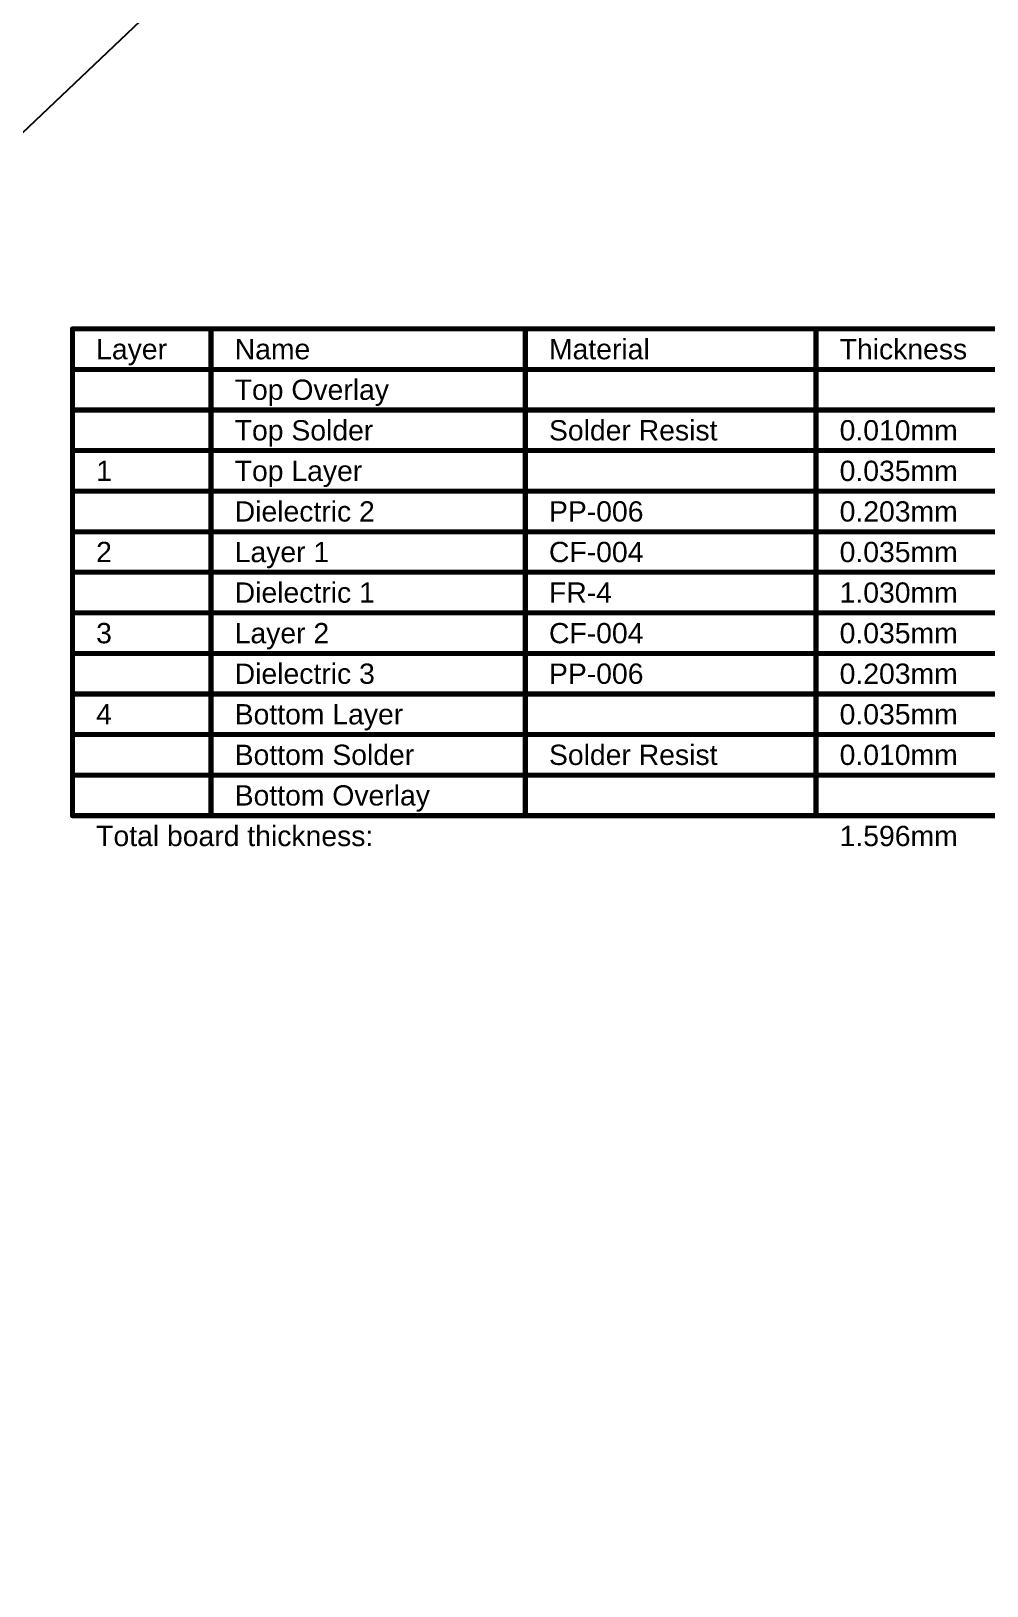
# Model space of a CAD drawing. Header units: inches. Extents: x 0 to 211, y 0 to 201.
# Drawn here: x 7.528 to 10.355, y 3.342 to 7.941 of the extents above; entities that cross this region are included whole.
import ezdxf

# ---------------------------------------------------------------- set-up
doc = ezdxf.new("R2010")
doc.units = ezdxf.units.IN
doc.header["$MEASUREMENT"] = 0
doc.layers.add('Fabrication', color=76, linetype='Continuous')
doc.layers.add('Top Solder', color=216, linetype='Continuous')
doc.styles.add('Arial', font='', dxfattribs={"height": 0.2})
doc.styles.get('Arial').set_extended_font_data('Arial')

# ---------------------------------------------------------------- blocks, each defined once
blk = doc.blocks.new('EC21EFA_512_STD_54')
at = {"layer": 'Top Solder'}
blk.add_line((-0.2804, 0.3158), (197.0929, -207.7091), dxfattribs=at)

msp = doc.modelspace()

# ---------------------------------------------------------------- linework, layer by layer
at = {"layer": 'Fabrication'}
for points in [[(7.6501, 7.06, 0.015, 0.015, 0), (12.1889, 7.06, 0.015, 0.015, 0)], [(7.6501, 5.62, 0.015, 0.015, 0), (7.6501, 7.06, 0.015, 0.015, 0)], [(8.06, 5.62, 0.015, 0.015, 0), (8.06, 7.06, 0.015, 0.015, 0)], [(8.9897, 5.62, 0.015, 0.015, 0), (8.9897, 7.06, 0.015, 0.015, 0)], [(9.8495, 5.62, 0.015, 0.015, 0), (9.8495, 7.06, 0.015, 0.015, 0)], [(7.6501, 6.94, 0.015, 0.015, 0), (12.1889, 6.94, 0.015, 0.015, 0)], [(7.6501, 6.82, 0.015, 0.015, 0), (8.06, 6.82, 0.015, 0.015, 0)], [(8.06, 6.82, 0.015, 0.015, 0), (8.9897, 6.82, 0.015, 0.015, 0)], [(8.9897, 6.82, 0.015, 0.015, 0), (9.8495, 6.82, 0.015, 0.015, 0)], [(9.8495, 6.82, 0.015, 0.015, 0), (10.4993, 6.82, 0.015, 0.015, 0)], [(7.6501, 6.7, 0.015, 0.015, 0), (8.06, 6.7, 0.015, 0.015, 0)], [(8.06, 6.7, 0.015, 0.015, 0), (8.9897, 6.7, 0.015, 0.015, 0)], [(8.9897, 6.7, 0.015, 0.015, 0), (9.8495, 6.7, 0.015, 0.015, 0)], [(9.8495, 6.7, 0.015, 0.015, 0), (10.4993, 6.7, 0.015, 0.015, 0)], [(7.6501, 6.58, 0.015, 0.015, 0), (8.06, 6.58, 0.015, 0.015, 0)], [(8.06, 6.58, 0.015, 0.015, 0), (8.9897, 6.58, 0.015, 0.015, 0)], [(8.9897, 6.58, 0.015, 0.015, 0), (9.8495, 6.58, 0.015, 0.015, 0)], [(9.8495, 6.58, 0.015, 0.015, 0), (10.4993, 6.58, 0.015, 0.015, 0)], [(7.6501, 6.46, 0.015, 0.015, 0), (8.06, 6.46, 0.015, 0.015, 0)], [(8.06, 6.46, 0.015, 0.015, 0), (8.9897, 6.46, 0.015, 0.015, 0)], [(8.9897, 6.46, 0.015, 0.015, 0), (9.8495, 6.46, 0.015, 0.015, 0)], [(9.8495, 6.46, 0.015, 0.015, 0), (10.4993, 6.46, 0.015, 0.015, 0)], [(7.6501, 6.34, 0.015, 0.015, 0), (8.06, 6.34, 0.015, 0.015, 0)], [(8.06, 6.34, 0.015, 0.015, 0), (8.9897, 6.34, 0.015, 0.015, 0)], [(8.9897, 6.34, 0.015, 0.015, 0), (9.8495, 6.34, 0.015, 0.015, 0)], [(9.8495, 6.34, 0.015, 0.015, 0), (10.4993, 6.34, 0.015, 0.015, 0)], [(7.6501, 6.22, 0.015, 0.015, 0), (8.06, 6.22, 0.015, 0.015, 0)], [(8.06, 6.22, 0.015, 0.015, 0), (8.9897, 6.22, 0.015, 0.015, 0)], [(8.9897, 6.22, 0.015, 0.015, 0), (9.8495, 6.22, 0.015, 0.015, 0)], [(9.8495, 6.22, 0.015, 0.015, 0), (10.4993, 6.22, 0.015, 0.015, 0)], [(7.6501, 6.1, 0.015, 0.015, 0), (8.06, 6.1, 0.015, 0.015, 0)], [(8.06, 6.1, 0.015, 0.015, 0), (8.9897, 6.1, 0.015, 0.015, 0)], [(8.9897, 6.1, 0.015, 0.015, 0), (9.8495, 6.1, 0.015, 0.015, 0)], [(9.8495, 6.1, 0.015, 0.015, 0), (10.4993, 6.1, 0.015, 0.015, 0)], [(7.6501, 5.98, 0.015, 0.015, 0), (8.06, 5.98, 0.015, 0.015, 0)], [(8.06, 5.98, 0.015, 0.015, 0), (8.9897, 5.98, 0.015, 0.015, 0)], [(8.9897, 5.98, 0.015, 0.015, 0), (9.8495, 5.98, 0.015, 0.015, 0)], [(9.8495, 5.98, 0.015, 0.015, 0), (10.4993, 5.98, 0.015, 0.015, 0)], [(7.6501, 5.86, 0.015, 0.015, 0), (8.06, 5.86, 0.015, 0.015, 0)], [(8.06, 5.86, 0.015, 0.015, 0), (8.9897, 5.86, 0.015, 0.015, 0)], [(8.9897, 5.86, 0.015, 0.015, 0), (9.8495, 5.86, 0.015, 0.015, 0)], [(9.8495, 5.86, 0.015, 0.015, 0), (10.4993, 5.86, 0.015, 0.015, 0)], [(7.6501, 5.74, 0.015, 0.015, 0), (8.06, 5.74, 0.015, 0.015, 0)], [(8.06, 5.74, 0.015, 0.015, 0), (8.9897, 5.74, 0.015, 0.015, 0)], [(8.9897, 5.74, 0.015, 0.015, 0), (9.8495, 5.74, 0.015, 0.015, 0)], [(9.8495, 5.74, 0.015, 0.015, 0), (10.4993, 5.74, 0.015, 0.015, 0)], [(7.6501, 5.62, 0.015, 0.015, 0), (8.06, 5.62, 0.015, 0.015, 0)], [(8.06, 5.62, 0.015, 0.015, 0), (8.9897, 5.62, 0.015, 0.015, 0)], [(8.9897, 5.62, 0.015, 0.015, 0), (9.8495, 5.62, 0.015, 0.015, 0)], [(9.8495, 5.62, 0.015, 0.015, 0), (10.4993, 5.62, 0.015, 0.015, 0)]]:
    msp.add_lwpolyline(points, format="xyseb", dxfattribs=at)
for points in [[(7.6463, 7.06, 0.0075, 0.0075, 1), (7.6538, 7.06, 0.0075, 0.0075, 1)], [(7.6463, 7.06, 0.0075, 0.0075, 1), (7.6538, 7.06, 0.0075, 0.0075, 1)], [(8.0563, 7.06, 0.0075, 0.0075, 1), (8.0638, 7.06, 0.0075, 0.0075, 1)], [(8.986, 7.06, 0.0075, 0.0075, 1), (8.9935, 7.06, 0.0075, 0.0075, 1)], [(9.8458, 7.06, 0.0075, 0.0075, 1), (9.8533, 7.06, 0.0075, 0.0075, 1)], [(7.6463, 6.94, 0.0075, 0.0075, 1), (7.6538, 6.94, 0.0075, 0.0075, 1)], [(7.6463, 6.82, 0.0075, 0.0075, 1), (7.6538, 6.82, 0.0075, 0.0075, 1)], [(8.0563, 6.82, 0.0075, 0.0075, 1), (8.0638, 6.82, 0.0075, 0.0075, 1)], [(8.0563, 6.82, 0.0075, 0.0075, 1), (8.0638, 6.82, 0.0075, 0.0075, 1)], [(8.986, 6.82, 0.0075, 0.0075, 1), (8.9935, 6.82, 0.0075, 0.0075, 1)], [(8.986, 6.82, 0.0075, 0.0075, 1), (8.9935, 6.82, 0.0075, 0.0075, 1)], [(9.8458, 6.82, 0.0075, 0.0075, 1), (9.8533, 6.82, 0.0075, 0.0075, 1)], [(9.8458, 6.82, 0.0075, 0.0075, 1), (9.8533, 6.82, 0.0075, 0.0075, 1)], [(7.6463, 6.7, 0.0075, 0.0075, 1), (7.6538, 6.7, 0.0075, 0.0075, 1)], [(8.0563, 6.7, 0.0075, 0.0075, 1), (8.0638, 6.7, 0.0075, 0.0075, 1)], [(8.0563, 6.7, 0.0075, 0.0075, 1), (8.0638, 6.7, 0.0075, 0.0075, 1)], [(8.986, 6.7, 0.0075, 0.0075, 1), (8.9935, 6.7, 0.0075, 0.0075, 1)], [(8.986, 6.7, 0.0075, 0.0075, 1), (8.9935, 6.7, 0.0075, 0.0075, 1)], [(9.8458, 6.7, 0.0075, 0.0075, 1), (9.8533, 6.7, 0.0075, 0.0075, 1)], [(9.8458, 6.7, 0.0075, 0.0075, 1), (9.8533, 6.7, 0.0075, 0.0075, 1)], [(7.6463, 6.58, 0.0075, 0.0075, 1), (7.6538, 6.58, 0.0075, 0.0075, 1)], [(8.0563, 6.58, 0.0075, 0.0075, 1), (8.0638, 6.58, 0.0075, 0.0075, 1)], [(8.0563, 6.58, 0.0075, 0.0075, 1), (8.0638, 6.58, 0.0075, 0.0075, 1)], [(8.986, 6.58, 0.0075, 0.0075, 1), (8.9935, 6.58, 0.0075, 0.0075, 1)], [(8.986, 6.58, 0.0075, 0.0075, 1), (8.9935, 6.58, 0.0075, 0.0075, 1)], [(9.8458, 6.58, 0.0075, 0.0075, 1), (9.8533, 6.58, 0.0075, 0.0075, 1)], [(9.8458, 6.58, 0.0075, 0.0075, 1), (9.8533, 6.58, 0.0075, 0.0075, 1)], [(7.6463, 6.46, 0.0075, 0.0075, 1), (7.6538, 6.46, 0.0075, 0.0075, 1)], [(8.0563, 6.46, 0.0075, 0.0075, 1), (8.0638, 6.46, 0.0075, 0.0075, 1)], [(8.0563, 6.46, 0.0075, 0.0075, 1), (8.0638, 6.46, 0.0075, 0.0075, 1)], [(8.986, 6.46, 0.0075, 0.0075, 1), (8.9935, 6.46, 0.0075, 0.0075, 1)], [(8.986, 6.46, 0.0075, 0.0075, 1), (8.9935, 6.46, 0.0075, 0.0075, 1)], [(9.8458, 6.46, 0.0075, 0.0075, 1), (9.8533, 6.46, 0.0075, 0.0075, 1)], [(9.8458, 6.46, 0.0075, 0.0075, 1), (9.8533, 6.46, 0.0075, 0.0075, 1)], [(7.6463, 6.34, 0.0075, 0.0075, 1), (7.6538, 6.34, 0.0075, 0.0075, 1)], [(8.0563, 6.34, 0.0075, 0.0075, 1), (8.0638, 6.34, 0.0075, 0.0075, 1)], [(8.0563, 6.34, 0.0075, 0.0075, 1), (8.0638, 6.34, 0.0075, 0.0075, 1)], [(8.986, 6.34, 0.0075, 0.0075, 1), (8.9935, 6.34, 0.0075, 0.0075, 1)], [(8.986, 6.34, 0.0075, 0.0075, 1), (8.9935, 6.34, 0.0075, 0.0075, 1)], [(9.8458, 6.34, 0.0075, 0.0075, 1), (9.8533, 6.34, 0.0075, 0.0075, 1)], [(9.8458, 6.34, 0.0075, 0.0075, 1), (9.8533, 6.34, 0.0075, 0.0075, 1)], [(7.6463, 6.22, 0.0075, 0.0075, 1), (7.6538, 6.22, 0.0075, 0.0075, 1)], [(8.0563, 6.22, 0.0075, 0.0075, 1), (8.0638, 6.22, 0.0075, 0.0075, 1)], [(8.0563, 6.22, 0.0075, 0.0075, 1), (8.0638, 6.22, 0.0075, 0.0075, 1)], [(8.986, 6.22, 0.0075, 0.0075, 1), (8.9935, 6.22, 0.0075, 0.0075, 1)], [(8.986, 6.22, 0.0075, 0.0075, 1), (8.9935, 6.22, 0.0075, 0.0075, 1)], [(9.8458, 6.22, 0.0075, 0.0075, 1), (9.8533, 6.22, 0.0075, 0.0075, 1)], [(9.8458, 6.22, 0.0075, 0.0075, 1), (9.8533, 6.22, 0.0075, 0.0075, 1)], [(7.6463, 6.1, 0.0075, 0.0075, 1), (7.6538, 6.1, 0.0075, 0.0075, 1)], [(8.0563, 6.1, 0.0075, 0.0075, 1), (8.0638, 6.1, 0.0075, 0.0075, 1)], [(8.0563, 6.1, 0.0075, 0.0075, 1), (8.0638, 6.1, 0.0075, 0.0075, 1)], [(8.986, 6.1, 0.0075, 0.0075, 1), (8.9935, 6.1, 0.0075, 0.0075, 1)], [(8.986, 6.1, 0.0075, 0.0075, 1), (8.9935, 6.1, 0.0075, 0.0075, 1)], [(9.8458, 6.1, 0.0075, 0.0075, 1), (9.8533, 6.1, 0.0075, 0.0075, 1)], [(9.8458, 6.1, 0.0075, 0.0075, 1), (9.8533, 6.1, 0.0075, 0.0075, 1)], [(7.6463, 5.98, 0.0075, 0.0075, 1), (7.6538, 5.98, 0.0075, 0.0075, 1)], [(8.0563, 5.98, 0.0075, 0.0075, 1), (8.0638, 5.98, 0.0075, 0.0075, 1)], [(8.0563, 5.98, 0.0075, 0.0075, 1), (8.0638, 5.98, 0.0075, 0.0075, 1)], [(8.986, 5.98, 0.0075, 0.0075, 1), (8.9935, 5.98, 0.0075, 0.0075, 1)], [(8.986, 5.98, 0.0075, 0.0075, 1), (8.9935, 5.98, 0.0075, 0.0075, 1)], [(9.8458, 5.98, 0.0075, 0.0075, 1), (9.8533, 5.98, 0.0075, 0.0075, 1)], [(9.8458, 5.98, 0.0075, 0.0075, 1), (9.8533, 5.98, 0.0075, 0.0075, 1)], [(7.6463, 5.86, 0.0075, 0.0075, 1), (7.6538, 5.86, 0.0075, 0.0075, 1)], [(8.0563, 5.86, 0.0075, 0.0075, 1), (8.0638, 5.86, 0.0075, 0.0075, 1)], [(8.0563, 5.86, 0.0075, 0.0075, 1), (8.0638, 5.86, 0.0075, 0.0075, 1)], [(8.986, 5.86, 0.0075, 0.0075, 1), (8.9935, 5.86, 0.0075, 0.0075, 1)], [(8.986, 5.86, 0.0075, 0.0075, 1), (8.9935, 5.86, 0.0075, 0.0075, 1)], [(9.8458, 5.86, 0.0075, 0.0075, 1), (9.8533, 5.86, 0.0075, 0.0075, 1)], [(9.8458, 5.86, 0.0075, 0.0075, 1), (9.8533, 5.86, 0.0075, 0.0075, 1)], [(7.6463, 5.74, 0.0075, 0.0075, 1), (7.6538, 5.74, 0.0075, 0.0075, 1)], [(8.0563, 5.74, 0.0075, 0.0075, 1), (8.0638, 5.74, 0.0075, 0.0075, 1)], [(8.0563, 5.74, 0.0075, 0.0075, 1), (8.0638, 5.74, 0.0075, 0.0075, 1)], [(8.986, 5.74, 0.0075, 0.0075, 1), (8.9935, 5.74, 0.0075, 0.0075, 1)], [(8.986, 5.74, 0.0075, 0.0075, 1), (8.9935, 5.74, 0.0075, 0.0075, 1)], [(9.8458, 5.74, 0.0075, 0.0075, 1), (9.8533, 5.74, 0.0075, 0.0075, 1)], [(9.8458, 5.74, 0.0075, 0.0075, 1), (9.8533, 5.74, 0.0075, 0.0075, 1)], [(7.6463, 5.62, 0.0075, 0.0075, 1), (7.6538, 5.62, 0.0075, 0.0075, 1)], [(7.6463, 5.62, 0.0075, 0.0075, 1), (7.6538, 5.62, 0.0075, 0.0075, 1)], [(8.0563, 5.62, 0.0075, 0.0075, 1), (8.0638, 5.62, 0.0075, 0.0075, 1)], [(8.0563, 5.62, 0.0075, 0.0075, 1), (8.0638, 5.62, 0.0075, 0.0075, 1)], [(8.0563, 5.62, 0.0075, 0.0075, 1), (8.0638, 5.62, 0.0075, 0.0075, 1)], [(8.986, 5.62, 0.0075, 0.0075, 1), (8.9935, 5.62, 0.0075, 0.0075, 1)], [(8.986, 5.62, 0.0075, 0.0075, 1), (8.9935, 5.62, 0.0075, 0.0075, 1)], [(8.986, 5.62, 0.0075, 0.0075, 1), (8.9935, 5.62, 0.0075, 0.0075, 1)], [(9.8458, 5.62, 0.0075, 0.0075, 1), (9.8533, 5.62, 0.0075, 0.0075, 1)], [(9.8458, 5.62, 0.0075, 0.0075, 1), (9.8533, 5.62, 0.0075, 0.0075, 1)], [(9.8458, 5.62, 0.0075, 0.0075, 1), (9.8533, 5.62, 0.0075, 0.0075, 1)]]:
    msp.add_lwpolyline(points, format="xyseb", close=True, dxfattribs=at)

# ---------------------------------------------------------------- block references
at = {"rotation": 90}
msp.add_blockref('EC21EFA_512_STD_54', (3.2874, 3.622), dxfattribs=at)

# ---------------------------------------------------------------- texts
at = {"layer": 'Fabrication', "style": 'Arial'}
for s, p in [('Layer', (7.7201, 6.97)), ('Name', (8.13, 6.97)), ('Material', (9.0597, 6.97)), ('Thickness', (9.9195, 6.97)), ('Top Overlay', (8.13, 6.85)), ('Top Solder', (8.13, 6.73)), ('Solder Resist', (9.0597, 6.73)), ('0.010mm', (9.9195, 6.73)), ('1', (7.7201, 6.61)), ('Top Layer', (8.13, 6.61)), ('0.035mm', (9.9195, 6.61)), ('Dielectric 2', (8.13, 6.49)), ('PP-006', (9.0597, 6.49)), ('0.203mm', (9.9195, 6.49)), ('2', (7.7201, 6.37)), ('Layer 1', (8.13, 6.37)), ('CF-004', (9.0597, 6.37)), ('0.035mm', (9.9195, 6.37)), ('Dielectric 1', (8.13, 6.25)), ('FR-4', (9.0597, 6.25)), ('1.030mm', (9.9195, 6.25)), ('3', (7.7201, 6.13)), ('Layer 2', (8.13, 6.13)), ('CF-004', (9.0597, 6.13)), ('0.035mm', (9.9195, 6.13)), ('Dielectric 3', (8.13, 6.01)), ('PP-006', (9.0597, 6.01)), ('0.203mm', (9.9195, 6.01)), ('4', (7.7201, 5.89)), ('Bottom Layer', (8.13, 5.89)), ('0.035mm', (9.9195, 5.89)), ('Bottom Solder', (8.13, 5.77)), ('Solder Resist', (9.0597, 5.77)), ('0.010mm', (9.9195, 5.77)), ('Bottom Overlay', (8.13, 5.65)), ('Total board thickness:', (7.7201, 5.53)), ('1.596mm', (9.9195, 5.53))]:
    msp.add_text(s, height=0.06, dxfattribs=at).set_placement(p)

doc.saveas('drawing.dxf')
